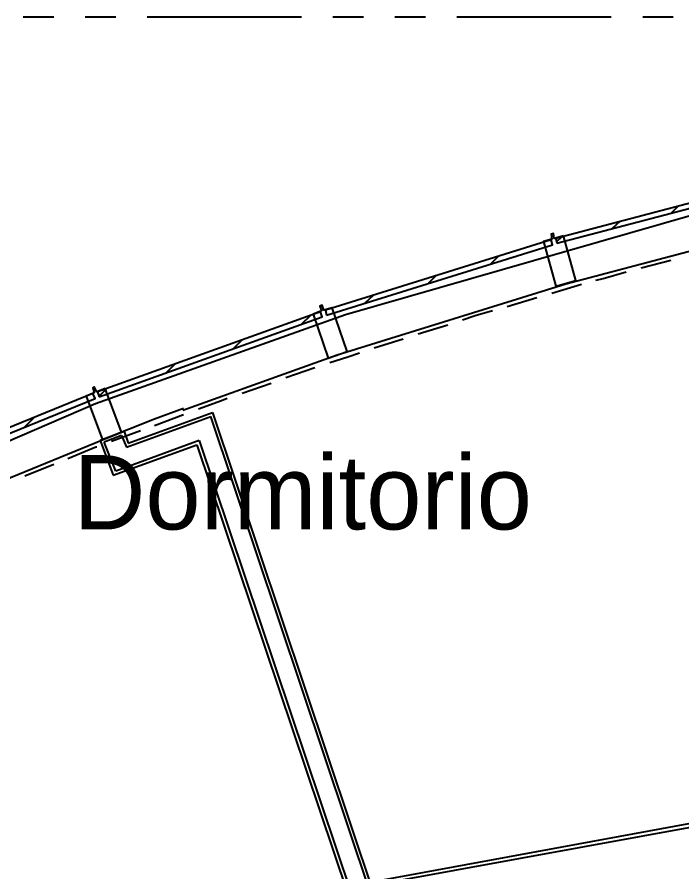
# Model space of a CAD drawing. Header units: feet. Extents: x -84 to 198, y -22 to 181.
# Drawn here: x 58.38 to 69.11, y 146.45 to 160.26 of the extents above; entities that cross this region are included whole.
import ezdxf
from ezdxf.enums import TextEntityAlignment as Align

# ---------------------------------------------------------------- set-up
doc = ezdxf.new("R2010")
doc.units = ezdxf.units.FT
for name, color, linetype in [('A-AREA-UNIDAD', 30, 'CONTINUOUS'), ('A-LINEA', 7, 'CONTINUOUS'), ('A-NOMBRE-ESPACIO', 2, 'CONTINUOUS')]:
    doc.layers.add(name, color=color, linetype=linetype)

msp = doc.modelspace()

# ---------------------------------------------------------------- linework, layer by layer
at = {"layer": 'A-AREA-UNIDAD'}
msp.add_lwpolyline([(85.152, 159.6622), (78.432, 159.0222), (70.8, 157.4933), (63.68, 155.4489), (59.648, 154.0089), (52.512, 150.9333), (52.48, 150.7733), (49.36, 149.2978), (49.328, 149.1378), (49.04, 149.1378), (42.368, 145.1378)], dxfattribs=at)
at = {"layer": 'A-LINEA'}
for p, q in [((58.9733, 160.2578), (58.48, 160.2578)), ((59.9733, 160.2578), (59.48, 160.2578)), ((62.9733, 160.2578), (60.48, 160.2578)), ((63.9733, 160.2578), (63.48, 160.2578)), ((64.9733, 160.2578), (64.48, 160.2578)), ((67.9733, 160.2578), (65.48, 160.2578)), ((68.9733, 160.2578), (68.48, 160.2578)), ((68.9333, 157.0844), (69.0533, 157.2044)), ((67.9867, 156.8444), (68.12, 156.9644)), ((67.0933, 156.6311), (67.1733, 156.7111)), ((66.0267, 156.2711), (66.16, 156.4044)), ((68.9333, 156.3244), (68.4533, 156.2044)), ((118.2654, 156.262), (36.6895, 141.2395)), ((118.2654, 156.262), (36.6895, 141.2395)), ((118.6048, 156.158), (36.6897, 141.24)), ((118.6048, 156.158), (36.6897, 141.24)), ((65.0133, 155.9511), (65.1467, 156.0844)), ((67.4933, 155.9378), (67.0133, 155.7911)), ((64, 155.6444), (64.1333, 155.7644)), ((66.7733, 155.7244), (66.2933, 155.5778)), ((62.9733, 155.2978), (63.12, 155.4444)), ((65.3333, 155.2844), (64.8533, 155.1378)), ((61.88, 154.9111), (62.0267, 155.0578)), ((64.6133, 155.0578), (64.1467, 154.9111)), ((60.7867, 154.5111), (60.9333, 154.6578)), ((63.1867, 154.5911), (62.72, 154.4311)), ((59.7067, 154.1378), (59.84, 154.2711)), ((62.48, 154.3378), (62.0133, 154.1778)), ((60.1733, 153.3778), (61.5333, 153.8711)), ((61.0667, 153.9378), (60.6, 153.7644)), ((61.0667, 153.8311), (60.6, 153.6578)), ((61.5333, 153.8711), (64.5733, 144.8044)), ((58.4933, 153.6311), (58.6533, 153.7911)), ((60.6, 153.7644), (59.76, 153.4311)), ((60.1467, 153.3111), (61.5067, 153.8044)), ((64.5467, 144.7378), (61.5067, 153.8044)), ((60.1067, 153.5644), (59.72, 153.4178)), ((60.3733, 153.5778), (59.9067, 153.4044)), ((60.1067, 153.5644), (60.1733, 153.3778)), ((59.72, 153.4178), (59.9333, 152.8578)), ((60.0667, 153.4978), (59.7867, 153.3911)), ((61.32, 153.4178), (59.9733, 152.9244)), ((60.0667, 153.4978), (60.1467, 153.3111)), ((61.32, 153.4178), (65.4133, 141.2178)), ((59.9733, 152.9244), (59.7867, 153.3911)), ((59.9333, 152.8578), (61.28, 153.3511)), ((61.28, 153.3511), (65.3733, 141.1644)), ((58.9733, 153.0311), (58.5067, 152.8444))]:
    msp.add_line(p, q, dxfattribs=at)
for points in [[(67.0933, 156.6044), (70.7867, 157.5778), (70.7733, 157.6578), (67.08, 156.6844), (67.0933, 156.6044)], [(61.0533, 153.9111), (63.5467, 154.8044), (67.24, 155.9511), (70.9867, 156.9378)], [(67.2, 156.7244), (67.0533, 156.6844), (67.04, 156.7644), (67, 156.7511), (67.0133, 156.6711), (66.88, 156.6311), (67.08, 155.9111), (67.4, 156.0044), (67.2, 156.7244)], [(63.3733, 155.4444), (67.0267, 156.5778), (67, 156.6578), (63.36, 155.5244), (63.3733, 155.4444)], [(68.2133, 156.1378), (67.84, 156.0311), (67.72, 156.0044)], [(63.4667, 155.5644), (63.3333, 155.5244), (63.3067, 155.6044), (63.2667, 155.5911), (63.2933, 155.5111), (63.16, 155.4578), (63.4, 154.7511), (63.7067, 154.8578), (63.4667, 155.5644)], [(59.7067, 154.1244), (63.3067, 155.4178), (63.28, 155.4978), (59.68, 154.2044), (59.7067, 154.1244)], [(66.0533, 155.5111), (65.7733, 155.4311), (65.5733, 155.3644)], [(63.9067, 154.8311), (63.72, 154.7644), (63.4267, 154.6711)], [(59.8, 154.2578), (59.6667, 154.2044), (59.6267, 154.2844), (59.6, 154.2711), (59.6267, 154.1911), (59.4933, 154.1378), (59.76, 153.4311), (60.0667, 153.5511), (59.8, 154.2578)], [(56.1067, 152.6578), (59.64, 154.0978), (59.6, 154.1778), (56.0667, 152.7378), (56.1067, 152.6578)], [(61.7733, 154.0978), (61.68, 154.0578), (61.3067, 153.9244)], [(52.9467, 150.4711), (56.3333, 152.0311), (59.76, 153.4311)], [(59.6667, 153.3111), (59.6533, 153.3111), (59.2, 153.1244)]]:
    msp.add_lwpolyline(points, dxfattribs=at)

# ---------------------------------------------------------------- texts
at = {"layer": 'A-NOMBRE-ESPACIO'}
msp.add_text('Dormitorio', height=1.2, dxfattribs=at).set_placement((62.992, 151.9822), align=Align.CENTER)

doc.saveas('drawing.dxf')
